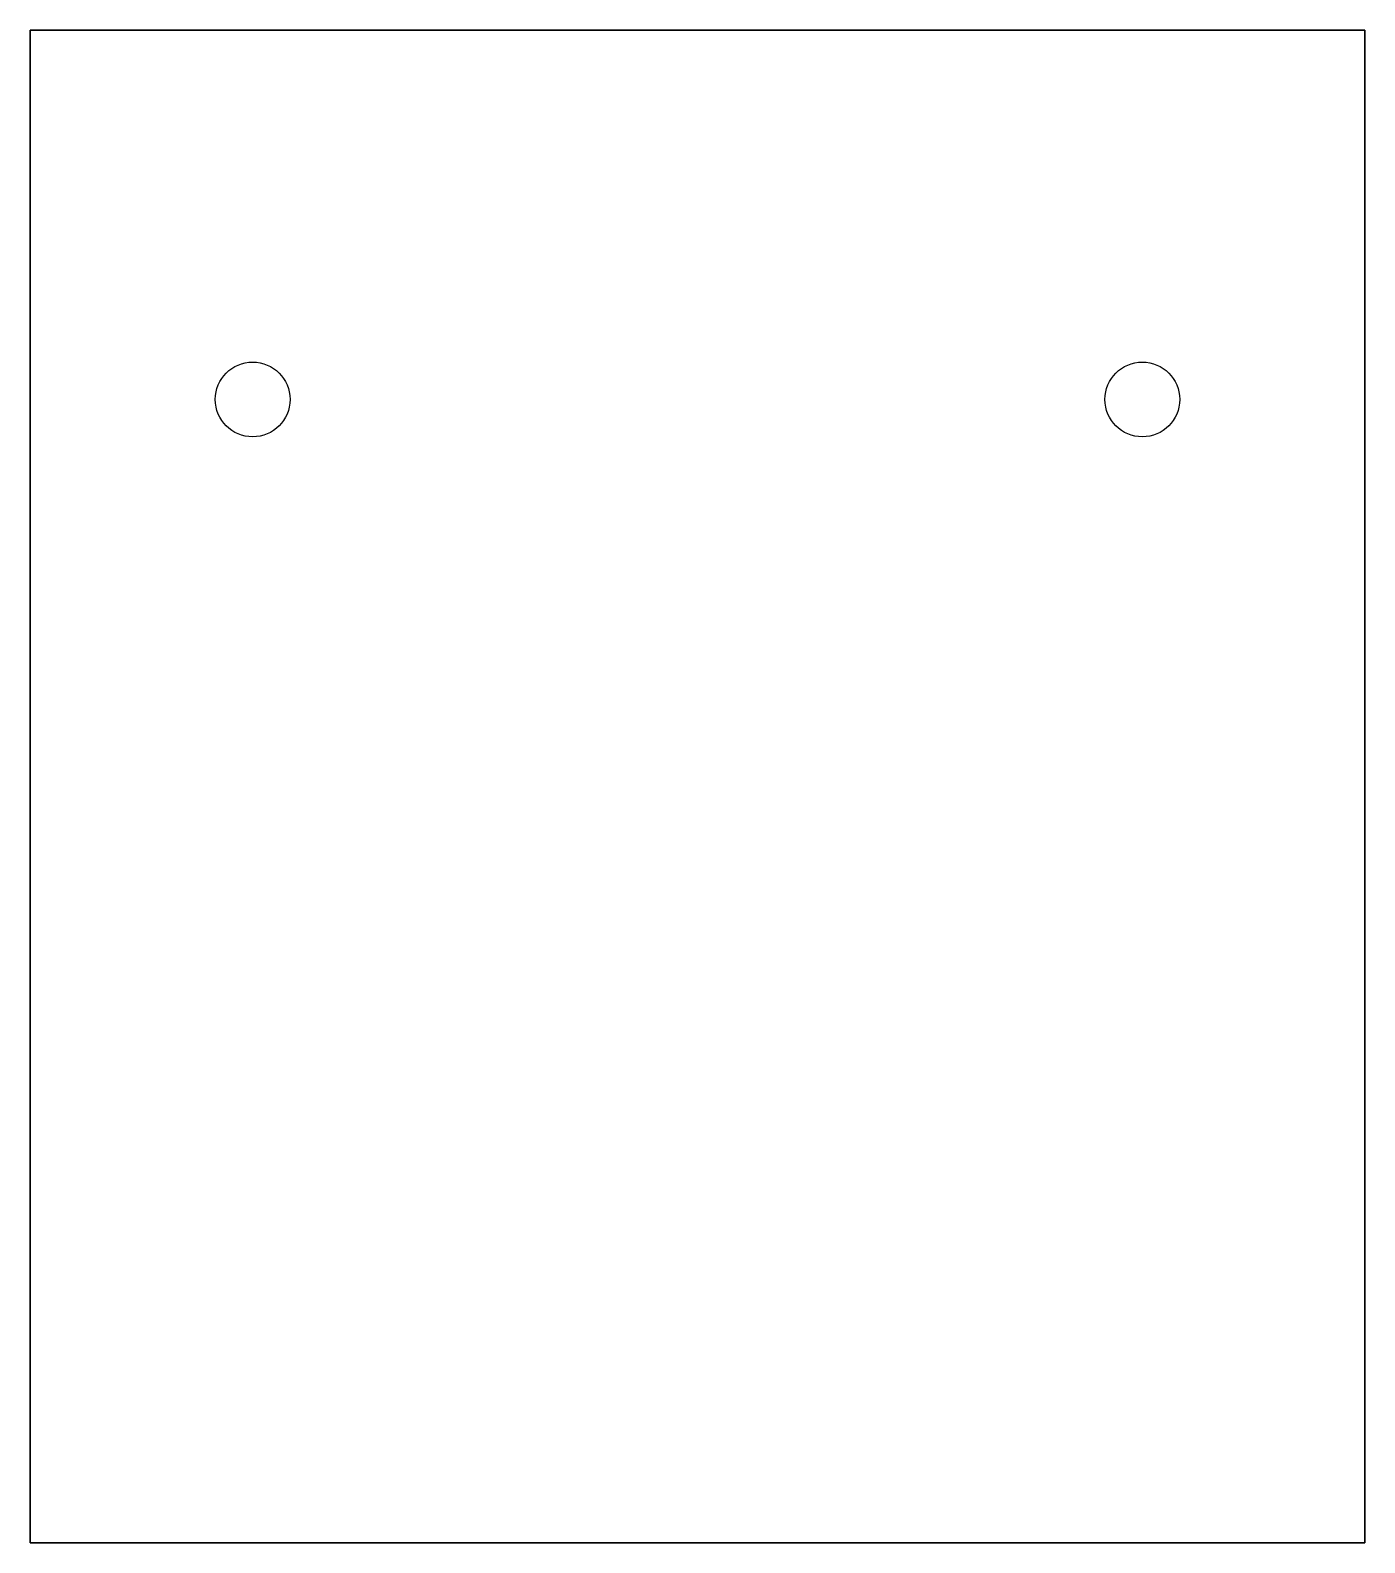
# Model space of a CAD drawing. Extents: x -75 to 0, y 0 to 85.
import ezdxf

# ---------------------------------------------------------------- set-up
doc = ezdxf.new("R2010")
doc.units = 0

msp = doc.modelspace()

# ---------------------------------------------------------------- linework, layer by layer
at = {"layer": 'layer0'}
for points in [[(-75, 0, 0), (-75, 85, 0)], [(-75, 85, 0), (0, 85, 0)], [(0, 85, 5), (-75, 85, 5)], [(-75, 85, 5), (-75, 0, 5)], [(0, 85, 0), (0, 0, 0)], [(0, 0, 5), (0, 85, 5)], [(0, 0, 0), (-75, 0, 0)], [(-75, 0, 5), (0, 0, 5)]]:
    msp.add_polyline3d(points, dxfattribs=at)
for centre in [(-62.5, 64.25), (-62.5, 64.25, 5), (-12.5, 64.25), (-12.5, 64.25, 5)]:
    msp.add_circle(centre, 2.1, dxfattribs=at)

doc.saveas('drawing.dxf')
